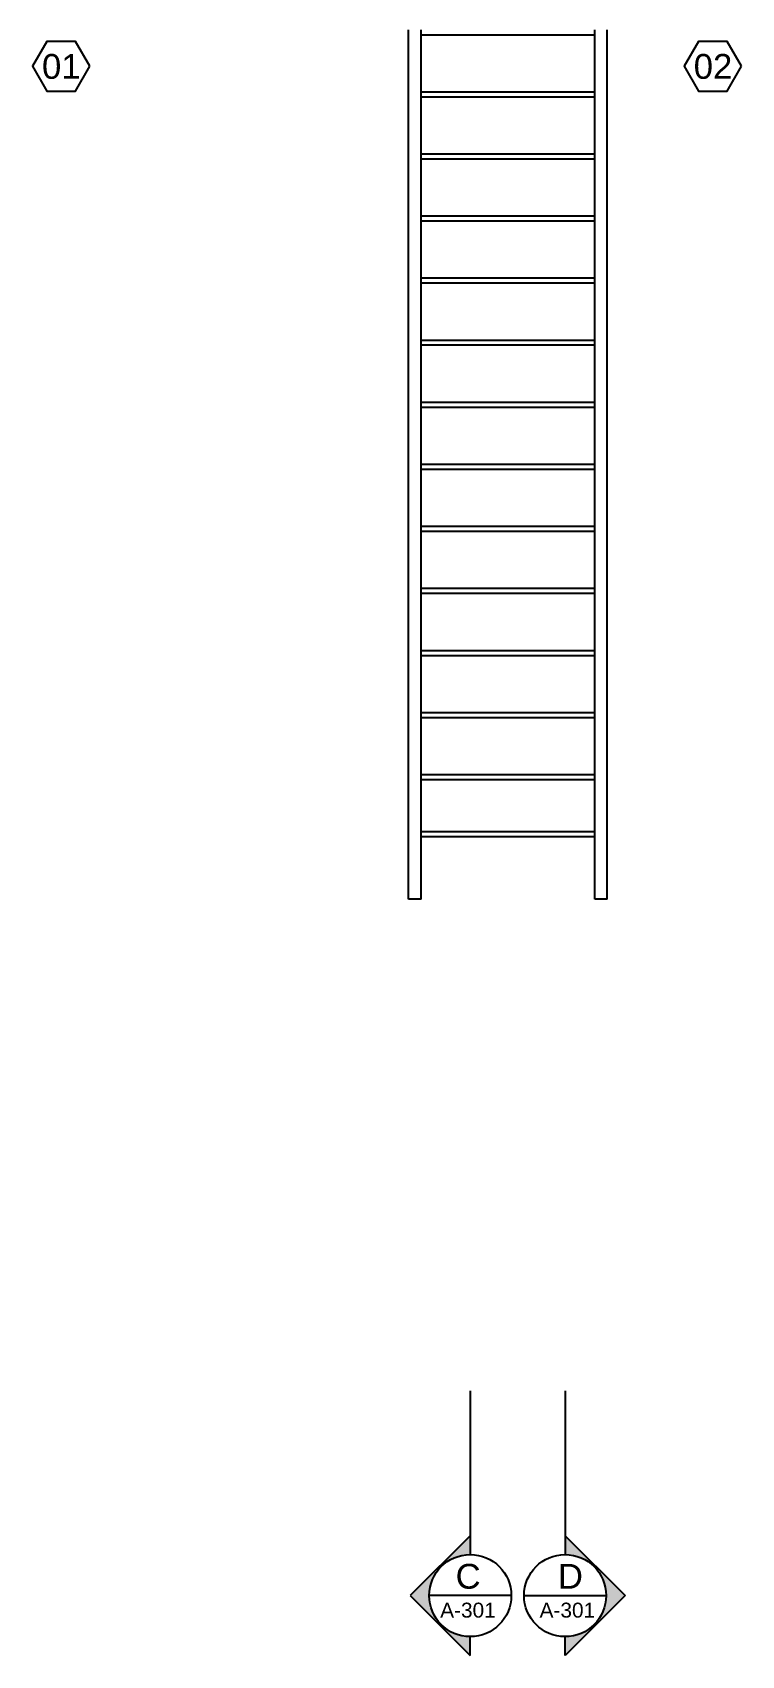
# Model space of a CAD drawing. Header units: metres. Extents: x -2569 to 4336, y -4195 to 694.
# Drawn here: x -343 to -57, y -1230 to -576 of the extents above; entities that cross this region are included whole.
import ezdxf
from ezdxf.enums import TextEntityAlignment as Align

# ---------------------------------------------------------------- set-up
doc = ezdxf.new("R2010")
doc.units = ezdxf.units.M
doc.header["$LTSCALE"] = 5
doc.header["$MEASUREMENT"] = 0
doc.layers.add('quote', color=82, linetype='Continuous')
doc.layers.add('SCALE', color=214, linetype='Continuous')
doc.styles.add('ARIAL', font='arial.ttf')
doc.styles.get("Standard").update_dxf_attribs({"font": 'arial.ttf'})

msp = doc.modelspace()

# ---------------------------------------------------------------- hatches: boundary and pattern name
at = {"layer": 'quote'}
h = msp.add_hatch(dxfattribs=at)
h.set_pattern_fill('ANGLE', color=256, scale=0.0275)
h.set_pattern_definition([(360, (-281.09513, -1467.87948), (7e-11, 0.1920875), [0.1397, -0.0523875]), (90, (-281.09513, -1467.87948), (-0.1920875, 7e-11), [0.1397, -0.0523875])])
h.paths.add_polyline_path([(-166.24, -1181.74), (-166.24, -1189.34, 0.414214), (-182.77, -1205.87, 0.414214), (-166.24, -1222.41), (-166.24, -1230.01), (-190.38, -1205.87)])
h = msp.add_hatch(dxfattribs=at)
h.set_pattern_fill('ANGLE', color=256, scale=0.0275)
h.set_pattern_definition([(360, (-194.61828, -1467.87948), (7e-11, 0.1920875), [0.1397, -0.0523875]), (90, (-194.61828, -1467.87948), (-0.1920875, 7e-11), [0.1397, -0.0523875])])
h.paths.add_polyline_path([(-128.04, -1181.74), (-128.04, -1189.34, -0.414214), (-111.5, -1205.87, -0.414214), (-128.04, -1222.41), (-128.04, -1230.01), (-103.9, -1205.87)])

# ---------------------------------------------------------------- linework, layer by layer
for p, q in [((-166.24, -1123.34), (-166.24, -1189.34)), ((-128.04, -1123.34), (-128.04, -1189.34)), ((-166.24, -1181.74), (-190.38, -1205.87)), ((-128.04, -1181.74), (-103.9, -1205.87)), ((-190.38, -1205.87), (-166.24, -1230.01)), ((-149.74, -1205.87), (-182.76, -1205.87)), ((-144.54, -1205.87), (-111.52, -1205.87)), ((-103.9, -1205.87), (-128.04, -1230.01)), ((-166.24, -1230.01), (-166.24, -1222.39)), ((-128.04, -1230.01), (-128.04, -1222.39))]:
    msp.add_line(p, q, dxfattribs=at)
for points in [[(-319.41, -589.95), (-325.18, -579.95), (-336.73, -579.95), (-342.5, -589.95), (-336.73, -599.95), (-325.18, -599.95)], [(-57.01, -589.95), (-62.78, -579.95), (-74.33, -579.95), (-80.1, -589.95), (-74.33, -599.95), (-62.78, -599.95)]]:
    msp.add_lwpolyline(points, close=True, dxfattribs=at)
for centre in [(-166.24, -1205.87), (-128.04, -1205.87)]:
    msp.add_circle(centre, 16.53, dxfattribs=at)
at = {"layer": 'SCALE'}
for p, q in [((-191.04, -925.34), (-191.04, -575.34)), ((-186.04, -925.34), (-186.04, -575.34)), ((-186.04, -577.34), (-116.04, -577.34)), ((-116.04, -925.34), (-116.04, -575.34)), ((-111.04, -925.34), (-111.04, -575.34)), ((-116.04, -600.34), (-186.04, -600.34)), ((-116.04, -602.34), (-186.04, -602.34)), ((-116.04, -625.34), (-186.04, -625.34)), ((-116.04, -627.34), (-186.04, -627.34)), ((-116.04, -650.34), (-186.04, -650.34)), ((-116.04, -652.34), (-186.04, -652.34)), ((-116.04, -675.34), (-186.04, -675.34)), ((-116.04, -677.34), (-186.04, -677.34)), ((-116.04, -700.34), (-186.04, -700.34)), ((-116.04, -702.34), (-186.04, -702.34)), ((-116.04, -725.34), (-186.04, -725.34)), ((-116.04, -727.34), (-186.04, -727.34)), ((-116.04, -750.34), (-186.04, -750.34)), ((-116.04, -752.34), (-186.04, -752.34)), ((-116.04, -775.34), (-186.04, -775.34)), ((-116.04, -777.34), (-186.04, -777.34)), ((-116.04, -800.34), (-186.04, -800.34)), ((-116.04, -802.34), (-186.04, -802.34)), ((-116.04, -825.34), (-186.04, -825.34)), ((-116.04, -827.34), (-186.04, -827.34)), ((-116.04, -850.34), (-186.04, -850.34)), ((-116.04, -852.34), (-186.04, -852.34)), ((-116.04, -852.34), (-186.04, -852.34)), ((-116.04, -875.34), (-186.04, -875.34)), ((-116.04, -877.34), (-186.04, -877.34)), ((-116.04, -898.34), (-186.04, -898.34)), ((-116.04, -900.34), (-186.04, -900.34)), ((-186.04, -925.34), (-191.04, -925.34)), ((-111.04, -925.34), (-116.04, -925.34))]:
    msp.add_line(p, q, dxfattribs=at)

# ---------------------------------------------------------------- texts
at = {"layer": 'quote', "rotation": 360}
for s, width, insert, char_height, attachment_point in [('C', 316.7405, (-162.04, -1193.09), 10, 3), ('D', 316.7405, (-130.94, -1193.09), 10, 1), ('A-301', 732.5526, (-155.97, -1208.72), 6, 3), ('A-301', 732.5526, (-138.31, -1208.72), 6, 1)]:
    msp.add_mtext_dynamic_manual_height_columns(s, width=width, gutter_width=12.5, heights=[0], dxfattribs=dict(at, insert=insert, char_height=char_height, attachment_point=attachment_point))
at = {"layer": 'quote', "style": 'ARIAL'}
for tag, p in [('01', (-330.89, -590.01)), ('02', (-68.49, -590.01))]:
    msp.add_attdef(tag, text='', height=10, dxfattribs=at).set_placement(p, align=Align.MIDDLE_CENTER)

doc.saveas('drawing.dxf')
